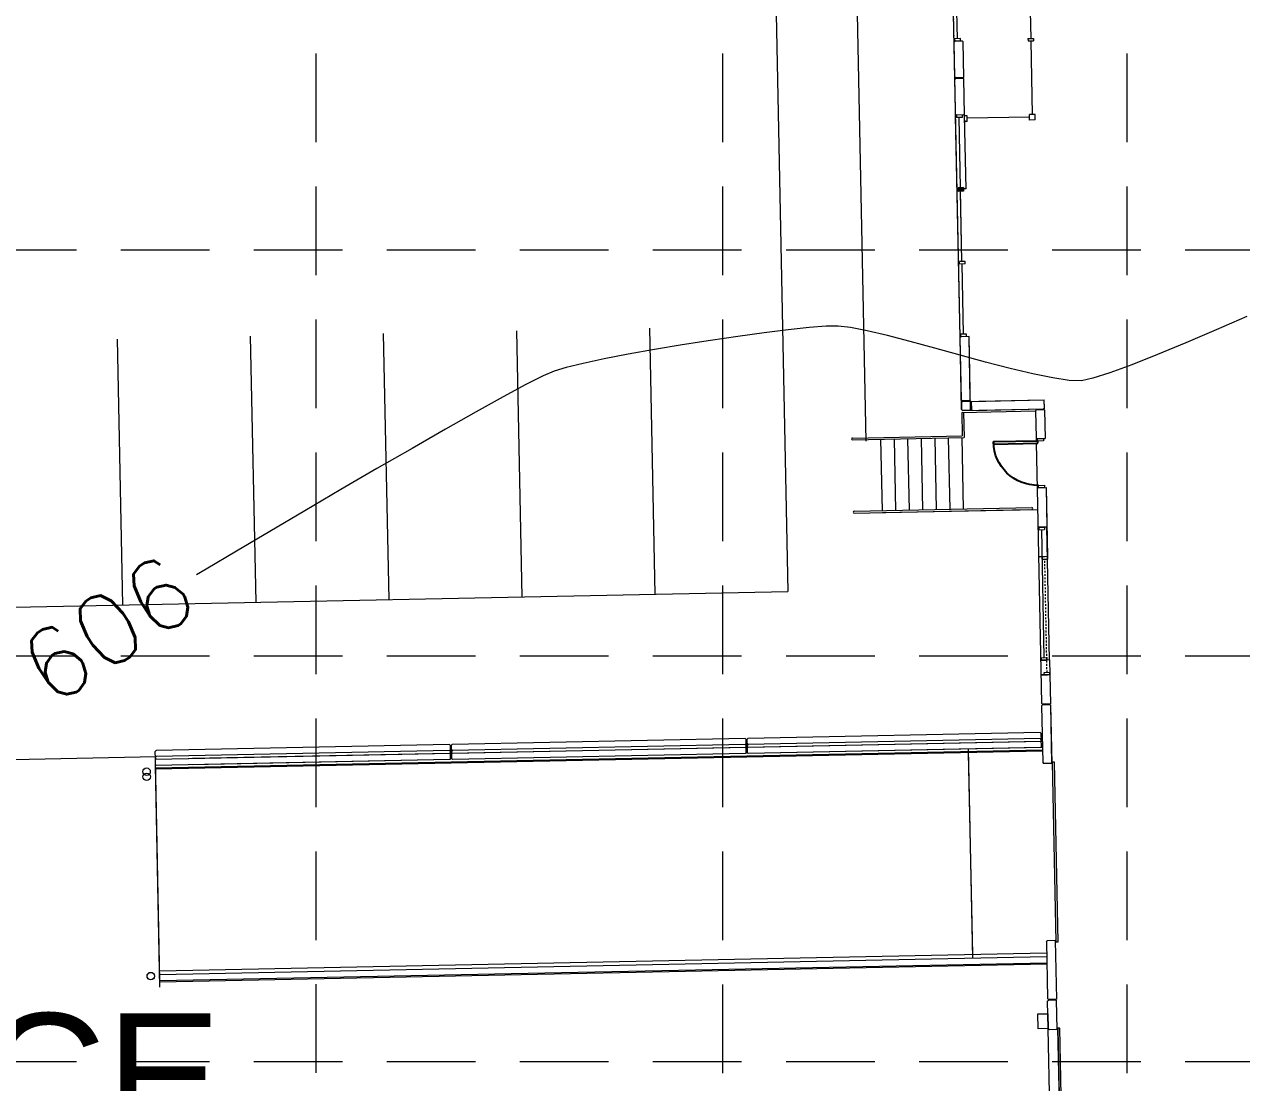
# Model space of a CAD drawing. Extents: x 2140663 to 2528301, y 336313 to 7007653.
# Drawn here: x 2527456.4 to 2527538.8, y 7007156.3 to 7007228 of the extents above; entities that cross this region are included whole.
import ezdxf

# ---------------------------------------------------------------- set-up
doc = ezdxf.new("R2010")
doc.units = 0
doc.header["$MEASUREMENT"] = 0
for name, pattern in [('HIDDEN', [0.375, 0.25, -0.125]), ('xdrc002ar$0$HIDDEN2', [0.1875, 0.125, -0.0625]), ('xdrc002ar$0$XR3$0$HIDDEN2', [0.1875, 0.125, -0.0625])]:
    doc.linetypes.add(name, pattern=pattern)
for name, color, linetype in [('1 EXISTING CONTOURS', 43, 'Continuous'), ('BATCH PLANT', 13, 'HIDDEN'), ('GRID', 254, 'HIDDEN'), ('xdrc002ar$0$BASE1$0$ADO', 8, 'Continuous'), ('xdrc002ar$0$BASE1$0$AFL', 1, 'Continuous'), ('xdrc002ar$0$BASE1$0$AFLST', 1, 'Continuous'), ('xdrc002ar$0$BASE1$0$awa', 7, 'Continuous'), ('xdrc002ar$0$RAMP', 7, 'Continuous'), ('xdrc002ar$0$WALL-NEW', 1, 'Continuous'), ('xdrc002ar$0$WINDOWS', 8, 'Continuous'), ('xdrc002ar$0$xdrc002ar$0$C-PKNG-FACE-N', 1, 'Continuous'), ('xdrc002ar$0$xdrc002ar$0$C-PKNG-STRP-N', 6, 'Continuous'), ('xdrc002ar$0$XR3$0$BASE1$0$ADO', 3, 'Continuous'), ('xdrc002ar$0$XR3$0$BASE1$0$AFL', 1, 'Continuous'), ('xdrc002ar$0$XR3$0$BASE1$0$AFLHR', 2, 'Continuous'), ('xdrc002ar$0$XR3$0$BASE1$0$AFLST', 2, 'Continuous'), ('xdrc002ar$0$XR3$0$BASE1$0$awa', 4, 'Continuous'), ('xdrc002ar$0$XR3$0$RAMP', 7, 'Continuous'), ('xdrc002ar$0$XR3$0$WALL-NEW', 1, 'Continuous'), ('xdrc002ar$0$XR3$0$WINDOWS', 2, 'Continuous')]:
    doc.layers.add(name, color=color, linetype=linetype)
doc.styles.add('L200', font='simplex', dxfattribs={"height": 12})
doc.styles.add('LOGO', font='', dxfattribs={"height": 0.15})
doc.styles.get('LOGO').set_extended_font_data('Rockwell')

# ---------------------------------------------------------------- blocks, each defined once
blk = doc.blocks.new('xdrc002ar$0$XR3$0$A$C03246181')
at = {"layer": 'xdrc002ar$0$XR3$0$BASE1$0$ADO', "lineweight": 0}
blk.add_lwpolyline([(46.6252141087316, 7.75062698032707), (46.6252141087316, 9.50062698032707), (192.6252141082659, 9.50062698032707), (192.6252141082659, 7.75062698032707)], close=True, dxfattribs=at)
at = {"layer": 'xdrc002ar$0$XR3$0$BASE1$0$awa', "lineweight": 0}
for p, q in [((47.62521410826594, 7.250776312313974), (0.0002141101285815239, 7.250638176687062)), ((0.0002141101285815239, 7.250638176687062), (0.0002141101285815239, 0.7506381757557392)), ((0.7502141101285815, 0.000638175755739212), (0.0002141101285815239, 0.7506381757557392)), ((46.87409805972129, 0.0002160882577300072), (0.7509048250503838, -5.25396317243576e-05)), ((46.87409805878997, 0.0002160873264074326), (47.62521410826594, 0.7513321358710527)), ((47.62521410826594, 7.251332136802375), (47.62521410826594, 0.7513321358710527)), ((239.2502141087316, 7.251332123763859), (191.6252141078003, 7.251193986274302)), ((191.6252141082659, 7.250638176687062), (191.6252141082659, 0.7506381757557392)), ((192.3747887886129, 0.001063495874404907), (191.6252141082659, 0.7506381757557392)), ((238.5002141110599, 0.001332135871052742), (192.3747887886129, 0.001063495874404907)), ((238.5002141091973, 0.001332135871052742), (239.2502141091973, 0.7513321358710527)), ((239.2502141091973, 7.251332136802375), (239.2502141091973, 0.7513321358710527))]:
    blk.add_line(p, q, dxfattribs=at)
blk = doc.blocks.new('xdrc002ar$0$XR3$0$A$C228123AE')
at = {"layer": 'xdrc002ar$0$XR3$0$BASE1$0$ADO', "lineweight": 0}
for points in [[(22.61683327611536, 15.75429074559361), (22.61683327611536, 17.50429074559361), (132.6168332761154, 17.50429074559361), (132.6168332761154, 15.75429074559361)], [(166.6168332761154, 15.75429074559361), (166.6168332761154, 17.50429074559361), (276.6168332761154, 17.50429074559361), (276.6168332761154, 15.75429074559361)]]:
    blk.add_lwpolyline(points, close=True, dxfattribs=at)
at = {"layer": 'xdrc002ar$0$XR3$0$BASE1$0$AFL', "lineweight": 0}
for p, q in [((22.86683327844366, 8.004440076649189), (132.3668332770467, 8.004440076649189)), ((166.866833277978, 8.004440076649189), (276.366833276581, 8.004440076649189))]:
    blk.add_line(p, q, dxfattribs=at)
for points in [[(10.86683327844366, 8.004440078511834), (10.86683327844366, 0.004440078511834145), (22.86683327844366, 0.004440078511834145), (22.86683327844366, 8.004440078511834)], [(132.3668332770467, 8.004440078511834), (132.3668332770467, 0.004440078511834145), (144.3668332770467, 0.004440078511834145), (144.3668332770467, 8.004440078511834)], [(154.866833277978, 8.004440077580512), (154.866833277978, 0.00444007758051157), (166.866833277978, 0.00444007758051157), (166.866833277978, 8.004440077580512)], [(276.366833276581, 8.004440077580512), (276.366833276581, 0.00444007758051157), (288.366833276581, 0.00444007758051157), (288.366833276581, 8.004440077580512)]]:
    blk.add_lwpolyline(points, close=True, dxfattribs=at)
at = {"layer": 'xdrc002ar$0$XR3$0$BASE1$0$awa', "lineweight": 0}
for p, q in [((-0.008166723418980837, 15.25444007758051), (23.61683327611536, 15.25444007664919)), ((-0.008166723418980837, 15.25444007758051), (-0.008166723418980837, 8.754440076649189)), ((23.61683327658102, 8.754440076649189), (23.61683327611536, 15.25444007664919)), ((131.6168332770467, 8.754440078511834), (131.616833276581, 15.25444007851183)), ((131.6168332761154, 15.25444007758051), (167.6168332756497, 15.25444007571787)), ((167.616833276581, 8.754440076649189), (167.6168332756497, 15.25444007851183)), ((275.616833276581, 8.754440077580512), (275.6168332756497, 15.25444007758051)), ((275.6168332761154, 15.25444007664919), (299.241833276581, 15.25444007758051)), ((299.241833276581, 15.25444007758051), (299.241833276581, 8.754440077580512)), ((0.7418332765810192, 8.004440076649189), (-0.008166723418980837, 8.754440076649189)), ((0.7418332765810192, 8.004440076649189), (22.86683327658102, 8.004440076649189)), ((23.61683327658102, 8.754440076649189), (22.86683327658102, 8.004440076649189)), ((131.6168332770467, 8.754440078511834), (132.3668332770467, 8.004440078511834)), ((132.3668332770467, 8.004440078511834), (166.866833277978, 8.004440076649189)), ((166.866833276581, 8.004440076649189), (167.616833276581, 8.754440076649189)), ((276.366833276581, 8.004440077580512), (275.616833276581, 8.754440077580512)), ((276.366833276581, 8.004440077580512), (298.491833276581, 8.004440077580512)), ((299.241833276581, 8.754440077580512), (298.491833276581, 8.004440077580512))]:
    blk.add_line(p, q, dxfattribs=at)
blk = doc.blocks.new('xdrc002ar$0$XR3$0$BASE1$0$36D')
at = {"layer": 'xdrc002ar$0$XR3$0$BASE1$0$ADO'}
blk.add_lwpolyline([(-1.75, 1.000444171950221e-11), (0, 1.000444171950221e-11), (0, -35.99999999999), (-1.75, -35.99999999999)], close=True, dxfattribs=at)
blk.add_arc((0, 1.000444171950221e-11), 36, 180, 270, dxfattribs=at)
blk = doc.blocks.new('xdrc002ar$0$A$C03246181')
at = {"layer": 'xdrc002ar$0$BASE1$0$ADO', "lineweight": 0}
blk.add_lwpolyline([(46.6252141087316, 7.75062698032707), (46.6252141087316, 9.50062698032707), (192.6252141082659, 9.50062698032707), (192.6252141082659, 7.75062698032707)], close=True, dxfattribs=at)
at = {"layer": 'xdrc002ar$0$BASE1$0$awa', "lineweight": 0}
for p, q in [((47.62521410826594, 7.250776312313974), (0.0002141101285815239, 7.250638176687062)), ((0.0002141101285815239, 7.250638176687062), (0.0002141101285815239, 0.7506381757557392)), ((0.7502141101285815, 0.000638175755739212), (0.0002141101285815239, 0.7506381757557392)), ((46.87409805972129, 0.0002160882577300072), (0.7509048250503838, -5.25396317243576e-05)), ((46.87409805878997, 0.0002160873264074326), (47.62521410826594, 0.7513321358710527)), ((47.62521410826594, 7.251332136802375), (47.62521410826594, 0.7513321358710527)), ((239.2502141087316, 7.251332123763859), (191.6252141078003, 7.251193986274302)), ((191.6252141082659, 7.250638176687062), (191.6252141082659, 0.7506381757557392)), ((192.3747887886129, 0.001063495874404907), (191.6252141082659, 0.7506381757557392)), ((238.5002141110599, 0.001332135871052742), (192.3747887886129, 0.001063495874404907)), ((238.5002141091973, 0.001332135871052742), (239.2502141091973, 0.7513321358710527)), ((239.2502141091973, 7.251332136802375), (239.2502141091973, 0.7513321358710527))]:
    blk.add_line(p, q, dxfattribs=at)
blk = doc.blocks.new('xdrc002ar$0$BASE1$0$36D')
at = {"layer": 'xdrc002ar$0$BASE1$0$ADO'}
blk.add_lwpolyline([(-1.75, 1.000444171950221e-11), (0, 1.000444171950221e-11), (0, -35.99999999999), (-1.75, -35.99999999999)], close=True, dxfattribs=at)
blk.add_arc((0, 1.000444171950221e-11), 36, 180, 270, dxfattribs=at)

msp = doc.modelspace()

# ---------------------------------------------------------------- linework, layer by layer
at = {"layer": '1 EXISTING CONTOURS', "color": 43, "lineweight": 0, "elevation": 606}
for points in [[(2527539.124631805, 7007208.200518038), (2527537.035603588, 7007207.287710398)], [(2527506.476559471, 7007207.092293481), (2527504.698401485, 7007206.848195189)], [(2527509.516508369, 7007207.44441482), (2527508.102766939, 7007207.294179324)], [(2527510.657268238, 7007207.533562073), (2527509.516508369, 7007207.44441482)], [(2527500.928296041, 7007206.271112829), (2527499.057379626, 7007205.957004556)], [(2527502.828808501, 7007206.571322338), (2527500.928296041, 7007206.271112829)], [(2527518.011281354, 7007206.05295493), (2527516.350141048, 7007206.502876831)], [(2527519.729771986, 7007205.582482961), (2527518.011281354, 7007206.05295493)], [(2527533.076552051, 7007205.622507501), (2527531.341625147, 7007204.935827538)], [(2527495.646397013, 7007205.324843299), (2527494.227361856, 7007205.025666106)], [(2527523.101714638, 7007204.688864937), (2527521.446340546, 7007205.118704953)], [(2527524.636621865, 7007204.320206939), (2527523.101714638, 7007204.688864937)], [(2527491.521137453, 7007204.181519452), (2527490.352861916, 7007203.587078202)], [(2527492.26478145, 7007204.508308071), (2527491.521137453, 7007204.181519452)], [(2527527.10794613, 7007203.875413114), (2527525.991789827, 7007204.039974988)], [(2527529.859828427, 7007204.39023876), (2527528.698710102, 7007204.018598814)], [(2527488.820886782, 7007202.76215553), (2527486.986143992, 7007201.743922644)], [(2527484.909565491, 7007200.56955075), (2527482.652083218, 7007199.276211058)], [(2527477.838135131, 7007196.481313109), (2527475.403533201, 7007195.05409727)]]:
    msp.add_lwpolyline(points, dxfattribs=at)
at = {"layer": '1 EXISTING CONTOURS', "color": 43, "lineweight": 0, "extrusion": (0.1231994479617968, -0.9923819305196506, 0), "elevation": -6642438.299169201}
msp.add_lwpolyline([(3371537.440824683, 606.0000000000007), (3371535.802133552, 606.0000000000007)], dxfattribs=at)
at = {"layer": '1 EXISTING CONTOURS', "color": 43, "lineweight": 0, "extrusion": (0.02306084849168544, -0.9997340632722502, 0), "elevation": -6947057.519391552}
msp.add_lwpolyline([(2688431.458113487, 606.0000000000007), (2688430.650635963, 606.0000000000007)], dxfattribs=at)
at = {"layer": '1 EXISTING CONTOURS', "color": 43, "lineweight": 0, "extrusion": (-0.1128380503868164, -0.9936133928167951, 0), "elevation": -7247654.736084221}
msp.add_lwpolyline([(1720690.447219825, 606.0000000000003), (1720689.602811892, 606.0000000000003)], dxfattribs=at)
at = {"layer": '1 EXISTING CONTOURS', "color": 43, "lineweight": 0, "extrusion": (-0.194548625180612, -0.9808928751093741, 0), "elevation": -7365043.912670267}
msp.add_lwpolyline([(1115977.388737899, 606.0000000000007), (1115976.233204021, 606.0000000000007)], dxfattribs=at)
at = {"layer": '1 EXISTING CONTOURS', "color": 43, "lineweight": 0, "extrusion": (-0.2324457581556274, -0.9726093612110959, 0), "elevation": -7402785.126993263}
msp.add_lwpolyline([(829489.0389618743, 606.0000000000003), (829487.6317962462, 606.0000000000003)], dxfattribs=at)
at = {"layer": '1 EXISTING CONTOURS', "color": 43, "lineweight": 0, "extrusion": (0.3926337852956672, -0.91969490084723, 0), "elevation": -5452096.377922779}
msp.add_lwpolyline([(5075829.245072262, 606.0000000000003), (5075827.028529961, 606.0000000000003)], dxfattribs=at)
at = {"layer": '1 EXISTING CONTOURS', "color": 43, "lineweight": 0, "extrusion": (0.1464948740248017, -0.9892114293134999, 0), "elevation": -6561342.619409087}
msp.add_lwpolyline([(3526756.419794402, 606), (3526754.5298112, 606)], dxfattribs=at)
at = {"layer": '1 EXISTING CONTOURS', "color": 43, "lineweight": 0, "extrusion": (-0.251958525137125, -0.9677380335662771, 0), "elevation": -7417969.533728361}
msp.add_lwpolyline([(680448.2866959937, 606.0000000000007), (680446.6906880564, 606.0000000000007)], dxfattribs=at)
at = {"layer": '1 EXISTING CONTOURS', "color": 43, "lineweight": 0, "extrusion": (-0.382442231832714, 0.9239794041594287, 0), "elevation": 5507878.28507951}
msp.add_lwpolyline([(-5015241.941767471, 606.0000000000007), (-5015239.863248324, 606.0000000000007)], dxfattribs=at)
at = {"layer": '1 EXISTING CONTOURS', "color": 43, "lineweight": 0, "extrusion": (0.1889033874805161, -0.9819956772809064, 0), "elevation": -6403592.849369219}
msp.add_lwpolyline([(3805676.281808715, 606.0000000000007), (3805674.621742586, 606.0000000000007)], dxfattribs=at)
at = {"layer": '1 EXISTING CONTOURS', "color": 43, "lineweight": 0, "extrusion": (0.1760950477451667, -0.9843731681428683, 0), "elevation": -6452625.460541028}
msp.add_lwpolyline([(3721936.522149832, 606.0000000000007), (3721934.713074871, 606.0000000000007)], dxfattribs=at)
at = {"layer": '1 EXISTING CONTOURS', "color": 43, "lineweight": 0, "extrusion": (-0.2608254597464405, -0.9653859743895487, 0), "elevation": -7423899.48452918}
msp.add_lwpolyline([(612376.2576421187, 606.0000000000003), (612374.4795257947, 606.0000000000003)], dxfattribs=at)
at = {"layer": '1 EXISTING CONTOURS', "color": 43, "lineweight": 0, "extrusion": (0.2846200725908694, -0.9586403988349168, 0), "elevation": -5998014.292687321}
msp.add_lwpolyline([(4417348.098950497, 606.0000000000007), (4417347.248575967, 606.0000000000007)], dxfattribs=at)
at = {"layer": '1 EXISTING CONTOURS', "color": 43, "lineweight": 0, "extrusion": (0.2333360008547378, -0.9723961696269262, 0), "elevation": -6224023.931552218}
msp.add_lwpolyline([(4092758.903298986, 606), (4092757.723350871, 606)], dxfattribs=at)
at = {"layer": '1 EXISTING CONTOURS', "color": 43, "lineweight": 0, "extrusion": (0.345517812614936, -0.9384121915053054, 0), "elevation": -5702339.4396827}
msp.add_lwpolyline([(4792980.347364513, 606), (4792978.768317766, 606)], dxfattribs=at)
at = {"layer": '1 EXISTING CONTOURS', "color": 43, "lineweight": 0, "extrusion": (-0.202503302294317, -0.9792815798124137, 0), "elevation": -7373858.202306799}
msp.add_lwpolyline([(1056177.688311865, 606.0000000000007), (1056176.304472947, 606.0000000000007)], dxfattribs=at)
at = {"layer": '1 EXISTING CONTOURS', "color": 43, "lineweight": 0, "extrusion": (-0.02645913131129805, -0.999649895898685, 0), "elevation": -7071626.796239597}
msp.add_lwpolyline([(2341238.501033548, 606.0000000000007), (2341237.682874861, 606.0000000000007)], dxfattribs=at)
at = {"layer": '1 EXISTING CONTOURS', "color": 43, "lineweight": 0, "extrusion": (0.2085778351882909, -0.9780057702632261, 0), "elevation": -6325899.499248078}
msp.add_lwpolyline([(3933485.096766416, 606), (3933484.30649324, 606)], dxfattribs=at)
at = {"layer": '1 EXISTING CONTOURS', "color": 43, "lineweight": 0, "extrusion": (-0.4741056079227909, 0.8804679849580909, 0), "elevation": 4971321.072243262}
msp.add_lwpolyline([(-5547528.854475817, 606), (-5547527.114520294, 606)], dxfattribs=at)
at = {"layer": '1 EXISTING CONTOURS', "color": 43, "lineweight": 0, "extrusion": (0.4922648835043295, -0.8704454517478214, 0), "elevation": -4855193.800683986}
msp.add_lwpolyline([(5649438.901604262, 606), (5649436.515953906, 606)], dxfattribs=at)
at = {"layer": '1 EXISTING CONTOURS', "color": 43, "lineweight": 0, "extrusion": (0.5006859470683982, -0.8656290096849927, 0), "elevation": -4800159.924774741}
msp.add_lwpolyline([(5696268.511025524, 606), (5696265.764520872, 606)], dxfattribs=at)
at = {"layer": '1 EXISTING CONTOURS', "color": 43, "lineweight": 0, "extrusion": (0.5034670874962481, -0.8640144048614266, 0), "elevation": -4781816.791671621}
msp.add_lwpolyline([(5711672.88404661, 606), (5711670.064077437, 606)], dxfattribs=at)
at = {"layer": '1 EXISTING CONTOURS', "color": 43, "lineweight": 0, "extrusion": (-0.507650232620306, 0.8615632543931696, 0), "elevation": 4754068.298430036}
msp.add_lwpolyline([(-5734784.133295091, 606.0000000000007), (-5734781.380417785, 606.0000000000007)], dxfattribs=at)
at = {"layer": '1 EXISTING CONTOURS', "color": 43, "lineweight": 0, "extrusion": (0.5093630131848189, -0.8605517537018225, 0), "elevation": -4742651.510515861}
msp.add_lwpolyline([(5744226.624805601, 606.0000000000007), (5744224.012502531, 606.0000000000007)], dxfattribs=at)
at = {"layer": '1 EXISTING CONTOURS', "color": 43, "lineweight": 0, "extrusion": (0.5109842258484807, -0.8595900888993712, 0), "elevation": -4731815.372650328}
msp.add_lwpolyline([(5753153.581746195, 606), (5753151.181376377, 606)], dxfattribs=at)
at = {"layer": '1 EXISTING CONTOURS', "color": 43, "lineweight": 0, "extrusion": (0.5126509735369071, -0.8585970995360173, 0), "elevation": -4720644.653774306}
msp.add_lwpolyline([(5762320.651388161, 606.0000000000007), (5762319.893339224, 606.0000000000007)], dxfattribs=at)
at = {"layer": 'GRID', "color": 253, "linetype": 'HIDDEN', "lineweight": 0, "ltscale": 24}
for p, q in [((2527476.162591924, 7006031.998962794), (2527476.168752994, 7007623.471191216)), ((2527503.695680559, 7006031.994634018), (2527503.666313902, 7007623.464716725)), ((2527530.983350792, 7006031.990343825), (2527531.038154987, 7007623.461265043)), ((2527228.947377252, 7007212.700909346), (2528272.331315909, 7007212.700909346)), ((2527228.947377252, 7007185.243437274), (2528272.331315909, 7007185.243437274)), ((2527228.947377252, 7007157.785965205), (2528272.331315909, 7007157.785965205))]:
    msp.add_line(p, q, dxfattribs=at)
at = {"layer": 'xdrc002ar$0$BASE1$0$ADO', "color": 7, "lineweight": 0}
for points in [[(2527525.367389006, 7007199.778688738), (2527524.971637376, 7007199.770654479), (2527524.96825453, 7007199.937286744), (2527525.36400616, 7007199.945321004)], [(2527525.43166308, 7007196.612675694), (2527525.03591145, 7007196.604641435), (2527525.032528603, 7007196.7712737), (2527525.428280234, 7007196.779307959)], [(2527525.43166308, 7007196.612675694), (2527525.03591145, 7007196.604641435), (2527525.032528603, 7007196.7712737), (2527525.428280234, 7007196.779307959)]]:
    msp.add_lwpolyline(points, close=True, dxfattribs=at)
at = {"layer": 'xdrc002ar$0$BASE1$0$ADO', "lineweight": 0}
msp.add_lwpolyline([(2527526.507869143, 7007150.874383563), (2527526.653672376, 7007150.877343553), (2527526.467615858, 7007160.042118222), (2527526.321812625, 7007160.039158233)], close=True, dxfattribs=at)
at = {"layer": 'xdrc002ar$0$BASE1$0$AFL', "color": 7, "lineweight": 0}
msp.add_line((2527525.861758695, 7007150.882104322), (2527525.676547889, 7007160.005220925), dxfattribs=at)
msp.add_lwpolyline([(2527525.676547889, 7007160.005220925), (2527525.010018822, 7007159.991689541), (2527524.989721747, 7007160.991483142), (2527525.656250814, 7007161.005014525)], close=True, dxfattribs=at)
at = {"layer": 'xdrc002ar$0$BASE1$0$AFLST', "color": 7, "lineweight": 0}
for p, q in [((2527524.862840797, 7007199.997659565), (2527524.86749221, 7007199.7685402)), ((2527524.8704522, 7007199.622736968), (2527524.93303485, 7007196.540040055))]:
    msp.add_line(p, q, dxfattribs=at)
at = {"layer": 'xdrc002ar$0$BASE1$0$awa', "color": 7, "lineweight": 0}
for p, q in [((2527519.724271204, 7007206.76976153), (2527519.112812771, 7007236.888535744)), ((2527519.379539195, 7007226.82938128), (2527519.318320663, 7007226.765625614)), ((2527519.85860696, 7007226.839106962), (2527519.379539195, 7007226.82938128)), ((2527519.922362626, 7007226.77788843), (2527519.858606959, 7007226.839106962)), ((2527519.365901298, 7007224.422350391), (2527519.318329654, 7007226.765634977)), ((2527519.933356876, 7007226.236333568), (2527519.922362626, 7007226.77788843)), ((2527519.971202465, 7007224.372135098), (2527519.922362626, 7007226.77788843)), ((2527519.429647601, 7007224.361140848), (2527519.365891934, 7007224.422359381)), ((2527519.971202464, 7007224.372135098), (2527519.429647601, 7007224.361140848)), ((2527519.430916169, 7007224.298653749), (2527519.369697636, 7007224.234898082)), ((2527519.972471031, 7007224.309647999), (2527519.430916169, 7007224.298653749)), ((2527520.022579438, 7007221.841407555), (2527519.972471032, 7007224.309647999)), ((2527519.481024575, 7007221.830413305), (2527519.417268908, 7007221.891631839)), ((2527520.022579438, 7007221.841407555), (2527519.481024575, 7007221.830413305)), ((2527519.785480745, 7007206.833507834), (2527519.724262213, 7007206.769752166)), ((2527519.809679042, 7007202.562289049), (2527519.724262214, 7007206.769752168)), ((2527520.327035609, 7007206.844502083), (2527519.785480745, 7007206.833507834)), ((2527520.413721004, 7007202.574551865), (2527520.327035609, 7007206.844502083)), ((2527519.809679042, 7007202.562289049), (2527519.873434708, 7007202.501070515)), ((2527519.813484716, 7007202.374829103), (2527519.874703248, 7007202.43858477)), ((2527519.813484716, 7007202.374829103), (2527519.823210426, 7007201.895759987)), ((2527520.352502472, 7007202.510796198), (2527519.873434708, 7007202.501070515)), ((2527519.874703248, 7007202.43858477), (2527525.414809075, 7007202.551175985)), ((2527520.413721004, 7007202.574551865), (2527520.352502472, 7007202.510796198)), ((2527525.42707186, 7007201.9471356), (2527525.414809075, 7007202.551175985)), ((2527519.886966092, 7007201.834541454), (2527519.823210426, 7007201.895759987)), ((2527519.886966092, 7007201.834541454), (2527525.42707186, 7007201.9471356)), ((2527524.825650699, 7007201.809370271), (2527524.862781436, 7007199.997716563)), ((2527524.825994407, 7007201.809728224), (2527524.887212939, 7007201.873483891)), ((2527525.428767803, 7007201.88447814), (2527524.887212939, 7007201.873483891)), ((2527525.428465461, 7007201.884472001), (2527525.468142627, 7007199.947435105)), ((2527524.862840797, 7007199.997659565), (2527524.926596463, 7007199.936441033)), ((2527524.926596463, 7007199.936441033), (2527525.468151326, 7007199.947435282)), ((2527524.933034851, 7007196.540040055), (2527524.994253383, 7007196.603795723)), ((2527524.933034851, 7007196.540040055), (2527524.994253383, 7007196.603795723)), ((2527524.934943549, 7007196.540020602), (2527525.229440591, 7007182.032720322)), ((2527524.994253383, 7007196.603795723), (2527525.535808246, 7007196.614789973)), ((2527524.994253383, 7007196.603795723), (2527525.535808246, 7007196.614789973)), ((2527525.537754428, 7007196.614829483), (2527525.632462345, 7007191.949147813)), ((2527525.027113594, 7007191.99937132), (2527525.090869261, 7007191.938152787)), ((2527525.632462344, 7007191.949147813), (2527525.090869261, 7007191.938152787)), ((2527525.090895007, 7007191.938153311), (2527525.465817614, 7007191.945764713)), ((2527525.192027336, 7007183.876048377), (2527525.253245868, 7007183.939804044)), ((2527525.794800731, 7007183.950798293), (2527525.253245868, 7007183.939804044)), ((2527525.253271615, 7007183.939804566), (2527525.62819422, 7007183.94741597)), ((2527525.79480073, 7007183.950798293), (2527525.834752562, 7007181.982438496)), ((2527525.229438891, 7007182.032764311), (2527525.293195725, 7007181.971488231)), ((2527525.22944176, 7007182.032662773), (2527525.293197426, 7007181.971444242)), ((2527525.233246808, 7007181.845189431), (2527525.29446534, 7007181.908945099)), ((2527525.834750589, 7007181.98248248), (2527525.293195725, 7007181.971488231)), ((2527525.83475229, 7007181.982438492), (2527525.293197426, 7007181.971444242)), ((2527525.836020203, 7007181.919939348), (2527525.29446534, 7007181.908945099)), ((2527485.248182844, 7007179.168481243), (2527485.184427178, 7007179.229699777)), ((2527485.257908526, 7007178.68941348), (2527485.248182844, 7007179.168481243)), ((2527485.371546822, 7007179.233498543), (2527485.310328289, 7007179.169742877)), ((2527485.310328289, 7007179.169742877), (2527485.320053972, 7007178.690675111)), ((2527505.244054705, 7007179.574422761), (2527505.180299039, 7007179.635641294)), ((2527505.253780387, 7007179.095354998), (2527505.192561856, 7007179.031599331)), ((2527505.253780387, 7007179.095354998), (2527505.244054705, 7007179.574422761)), ((2527505.367418683, 7007179.63944006), (2527505.30620015, 7007179.575684394)), ((2527505.30620015, 7007179.575684394), (2527505.315925833, 7007179.096616628)), ((2527505.3796815, 7007179.035398095), (2527505.315925833, 7007179.096616628)), ((2527485.257908526, 7007178.68941348), (2527485.196689995, 7007178.625657814)), ((2527485.383809639, 7007178.629456577), (2527485.320053972, 7007178.690675111))]:
    msp.add_line(p, q, dxfattribs=at)
at = {"layer": 'xdrc002ar$0$BASE1$0$awa', "color": 7, "linetype": 'Continuous', "lineweight": 0}
for p, q in [((2527525.144827825, 7007180.040946508), (2527505.367418683, 7007179.63944006)), ((2527525.20858348, 7007179.979727976), (2527525.144827825, 7007180.040946508)), ((2527525.218309077, 7007179.50066021), (2527525.20858348, 7007179.979727976)), ((2527485.184427178, 7007179.229699777), (2527465.34460268, 7007178.826926218)), ((2527505.180299039, 7007179.635641294), (2527485.371546821, 7007179.233498542)), ((2527525.157090534, 7007179.436904544), (2527505.379681499, 7007179.035398099)), ((2527525.157090534, 7007179.436904544), (2527525.218309077, 7007179.50066021)), ((2527465.283384135, 7007178.76317055), (2527465.344602679, 7007178.826926217)), ((2527465.293109732, 7007178.284102784), (2527465.283384135, 7007178.76317055)), ((2527465.293109732, 7007178.284102784), (2527465.356865388, 7007178.222884253)), ((2527485.196689995, 7007178.625657814), (2527467.802646854, 7007178.272536713)), ((2527505.192561856, 7007179.031599331), (2527485.383809637, 7007178.629456579))]:
    msp.add_line(p, q, dxfattribs=at)
at = {"layer": 'xdrc002ar$0$BASE1$0$awa', "lineweight": 0}
for p, q in [((2527525.70034369, 7007161.912346043), (2527525.639125157, 7007161.848590375)), ((2527525.676547889, 7007160.005220925), (2527525.639125157, 7007161.848590375)), ((2527526.241898557, 7007161.923340291), (2527525.70034369, 7007161.912346043)), ((2527526.281858423, 7007159.954996641), (2527526.241898557, 7007161.923340291)), ((2527525.676547889, 7007160.005220925), (2527525.740303556, 7007159.944002392)), ((2527525.740303556, 7007159.944002392), (2527526.281858423, 7007159.954996641))]:
    msp.add_line(p, q, dxfattribs=at)
at = {"layer": 'xdrc002ar$0$RAMP', "color": 7, "linetype": 'Continuous', "lineweight": 0}
for p, q in [((2527525.282086525, 7007179.43944212), (2527465.294377957, 7007178.22161568)), ((2527525.282086524, 7007179.43944212), (2527505.379681499, 7007179.035398099)), ((2527485.196689995, 7007178.625657814), (2527465.294377956, 7007178.221615679)), ((2527525.295617909, 7007178.772913058), (2527465.307909341, 7007177.555086618)), ((2527505.192561856, 7007179.031599331), (2527485.383809637, 7007178.629456579)), ((2527520.573950328, 7007165.00758002), (2527520.296556958, 7007178.671425791)), ((2527465.598834095, 7007163.224711784), (2527465.294377957, 7007178.221615679)), ((2527525.573011279, 7007165.109067286), (2527465.58530271, 7007163.891240845)), ((2527525.586542663, 7007164.442538224), (2527465.598834095, 7007163.224711784))]:
    msp.add_line(p, q, dxfattribs=at)
at = {"layer": 'xdrc002ar$0$WALL-NEW', "color": 7, "lineweight": 0}
for centre in [(2527464.699358991, 7007177.393625269), (2527464.980492238, 7007163.545560544)]:
    msp.add_circle(centre, 0.2499999000000001, dxfattribs=at)
at = {"layer": 'xdrc002ar$0$WINDOWS', "color": 7, "linetype": 'Continuous', "lineweight": 0}
for p, q in [((2527519.542788617, 7007226.999396392), (2527519.446377475, 7007231.748417545)), ((2527519.751078948, 7007227.00362495), (2527519.376156351, 7007226.996013546)), ((2527519.379539197, 7007226.82938128), (2527519.376156351, 7007226.996013546)), ((2527519.754461795, 7007226.836992683), (2527519.751078948, 7007227.00362495)), ((2527519.481024575, 7007221.830413305), (2527519.484407421, 7007221.66378104)), ((2527519.859330018, 7007221.671392444), (2527519.484407421, 7007221.66378104)), ((2527519.74745083, 7007216.918142733), (2527519.651039687, 7007221.667163886)), ((2527519.855947172, 7007221.838024709), (2527519.859330019, 7007221.671392444)), ((2527519.955741162, 7007216.922371291), (2527519.580818564, 7007216.914759887)), ((2527519.580818564, 7007216.914759887), (2527519.58420141, 7007216.748127621)), ((2527519.959124008, 7007216.755739025), (2527519.58420141, 7007216.748127621)), ((2527519.848936177, 7007211.919176364), (2527519.750833676, 7007216.751510467)), ((2527519.955741162, 7007216.922371291), (2527519.959124008, 7007216.755739025)), ((2527520.057226509, 7007211.923404921), (2527519.682303912, 7007211.915793518)), ((2527519.685686757, 7007211.749161252), (2527519.682303912, 7007211.915793518)), ((2527520.060609355, 7007211.756772656), (2527519.685686757, 7007211.749161252)), ((2527519.948730165, 7007207.003522946), (2527519.852319023, 7007211.752544099)), ((2527520.060609355, 7007211.756772656), (2527520.057226509, 7007211.923404921)), ((2527520.157020497, 7007207.007751503), (2527519.7820979, 7007207.000140099)), ((2527519.785480745, 7007206.833507834), (2527519.7820979, 7007207.000140099)), ((2527520.160403343, 7007206.841119237), (2527520.157020497, 7007207.007751503)), ((2527525.257539756, 7007191.941536005), (2527525.260922601, 7007191.774903739)), ((2527525.260922601, 7007191.774903739), (2527525.635845198, 7007191.782515141)), ((2527525.632462353, 7007191.949147408), (2527525.635845198, 7007191.782515141)), ((2527525.416533517, 7007184.109819527), (2527525.791456113, 7007184.11743093)), ((2527525.419916363, 7007183.943187261), (2527525.416533517, 7007184.109819527)), ((2527525.79483896, 7007183.950798665), (2527525.791456113, 7007184.11743093))]:
    msp.add_line(p, q, dxfattribs=at)
at = {"layer": 'xdrc002ar$0$WINDOWS', "color": 7, "linetype": 'xdrc002ar$0$HIDDEN2', "lineweight": 0}
msp.add_line((2527525.604058124, 7007184.113626514), (2527525.448447204, 7007191.778710726), dxfattribs=at)
at = {"layer": 'xdrc002ar$0$xdrc002ar$0$C-PKNG-FACE-N', "color": 7, "lineweight": 0}
for p, q in [((2527505.431214422, 7007319.494150001), (2527508.068597851, 7007189.59211739)), ((2527513.368293698, 7007199.765485319), (2527511.313025124, 7007301.043542627)), ((2527400.091473821, 7007187.399872419), (2527508.068597851, 7007189.59211739)), ((2527406.299297088, 7007177.214649081), (2527465.350972586, 7007178.413567277))]:
    msp.add_line(p, q, dxfattribs=at)
at = {"layer": 'xdrc002ar$0$xdrc002ar$0$C-PKNG-STRP-N', "color": 7, "lineweight": 0}
for p, q in [((2527489.707218213, 7007207.22303105), (2527490.072594338, 7007189.226746958)), ((2527498.705360259, 7007207.405719112), (2527499.070736383, 7007189.409435021)), ((2527462.712892054, 7007206.674968885), (2527463.078268181, 7007188.678684795)), ((2527471.711034101, 7007206.857656953), (2527472.076410225, 7007188.861372862)), ((2527480.709176145, 7007207.040345016), (2527481.07455227, 7007189.044060925))]:
    msp.add_line(p, q, dxfattribs=at)
at = {"layer": 'xdrc002ar$0$XR3$0$BASE1$0$ADO', "color": 7, "lineweight": 0}
for points in [[(2527525.367360676, 7007199.778686641), (2527524.971609043, 7007199.770652494), (2527524.968226245, 7007199.93728476), (2527525.363977877, 7007199.945318907)], [(2527525.431633852, 7007196.612673579), (2527525.035882219, 7007196.604639431), (2527525.03249942, 7007196.771271697), (2527525.428251053, 7007196.779305845)], [(2527525.431633852, 7007196.612673579), (2527525.035882219, 7007196.604639431), (2527525.03249942, 7007196.771271697), (2527525.428251053, 7007196.779305845)]]:
    msp.add_lwpolyline(points, close=True, dxfattribs=at)
at = {"layer": 'xdrc002ar$0$XR3$0$BASE1$0$AFLHR', "color": 7, "lineweight": 0}
for p, q in [((2527519.828964391, 7007201.710230107), (2527524.827874206, 7007201.811712889)), ((2527519.828964391, 7007201.710230107), (2527519.86113937, 7007200.125332527)), ((2527519.953938591, 7007201.712767206), (2527519.988650668, 7007200.002895425)), ((2527512.446003512, 7007199.974797982), (2527519.86113937, 7007200.125332527)), ((2527512.448540611, 7007199.849823782), (2527519.988650668, 7007200.002895425)), ((2527512.546641774, 7007195.017488055), (2527524.568167033, 7007195.26153683)), ((2527512.549178874, 7007194.892513855), (2527524.317839046, 7007195.131429221)), ((2527514.465449938, 7007194.93141604), (2527524.963282725, 7007195.144532361))]:
    msp.add_line(p, q, dxfattribs=at)
for centre, start, end in [((2527512.447272061, 7007199.912310882), 91.1630006841799, 271.1630006841799), ((2527512.547910324, 7007194.955000955), 91.1630006841799, 271.1630006841799), ((2527524.569435582, 7007195.199049729), 271.1630006841799, 91.1630006841799)]:
    msp.add_arc(centre, 0.062499975, start, end, dxfattribs=at)
at = {"layer": 'xdrc002ar$0$XR3$0$BASE1$0$AFLST', "color": 7, "lineweight": 0}
for p, q in [((2527514.462912839, 7007195.05639024), (2527514.364811676, 7007199.888725968)), ((2527515.379390305, 7007195.074995634), (2527515.281289142, 7007199.907331361)), ((2527516.29586777, 7007195.093601027), (2527516.197766607, 7007199.925936754)), ((2527517.212345236, 7007195.11220642), (2527517.114244072, 7007199.944542147)), ((2527518.128822701, 7007195.130811812), (2527518.030721538, 7007199.963147541)), ((2527519.045300167, 7007195.149417206), (2527518.947199003, 7007199.981752933)), ((2527519.961777632, 7007195.168022598), (2527519.863676468, 7007200.000358325)), ((2527524.862812529, 7007199.99765761), (2527524.867463877, 7007199.768538245)), ((2527524.870423826, 7007199.622735011), (2527524.933005602, 7007196.540038082))]:
    msp.add_line(p, q, dxfattribs=at)
at = {"layer": 'xdrc002ar$0$XR3$0$BASE1$0$awa', "color": 7, "linetype": 'xdrc002ar$0$XR3$0$HIDDEN2', "lineweight": 0}
msp.add_line((2527519.419792938, 7007221.7666666), (2527519.112813723, 7007236.888517404), dxfattribs=at)
at = {"layer": 'xdrc002ar$0$XR3$0$BASE1$0$awa', "color": 7, "lineweight": 0}
for p, q in [((2527524.313966353, 7007227.012905491), (2527524.688888961, 7007227.020516787)), ((2527519.481002497, 7007221.830412887), (2527519.419783947, 7007221.766657238)), ((2527519.724244856, 7007206.769761032), (2527519.419792938, 7007221.7666666)), ((2527519.960070263, 7007221.840138433), (2527519.481002497, 7007221.830412887)), ((2527520.023825913, 7007221.778919882), (2527519.960070263, 7007221.840138433)), ((2527520.124041325, 7007216.842438979), (2527520.023825913, 7007221.778919882)), ((2527520.034820009, 7007221.237365018), (2527520.023825913, 7007221.778919882)), ((2527519.582486459, 7007216.831444884), (2527519.51873081, 7007216.892663433)), ((2527520.124041325, 7007216.842438979), (2527519.582486459, 7007216.831444884)), ((2527519.785454415, 7007206.833507319), (2527519.724235865, 7007206.76975167)), ((2527519.823182696, 7007201.895759462), (2527519.724235866, 7007206.769751671)), ((2527520.327009282, 7007206.844501415), (2527519.785454415, 7007206.833507319)), ((2527520.427224662, 7007201.908022108), (2527520.327009282, 7007206.844501415)), ((2527520.478376012, 7007202.450838586), (2527525.414781531, 7007202.551173875)), ((2527520.478376012, 7007202.450838586), (2527520.489370108, 7007201.90928372)), ((2527525.425775627, 7007202.00961901), (2527525.414781531, 7007202.551173875)), ((2527519.823182696, 7007201.895759462), (2527519.886938345, 7007201.834540912)), ((2527520.366006111, 7007201.844266458), (2527519.886938345, 7007201.834540912)), ((2527520.427224662, 7007201.908022108), (2527520.366006111, 7007201.844266458)), ((2527520.553125757, 7007201.84806517), (2527520.489370108, 7007201.90928372)), ((2527520.553125757, 7007201.84806517), (2527525.364557076, 7007201.945863361)), ((2527524.825622945, 7007201.809368327), (2527524.862753168, 7007199.99771461)), ((2527524.825966653, 7007201.809726279), (2527524.887185203, 7007201.873481928)), ((2527525.428740069, 7007201.884476025), (2527524.887185203, 7007201.873481928)), ((2527525.425775627, 7007202.00961901), (2527525.364557076, 7007201.945863361)), ((2527525.428437728, 7007201.884469888), (2527525.468114344, 7007199.94743298)), ((2527524.862812528, 7007199.997657612), (2527524.926568178, 7007199.936439061)), ((2527524.926568178, 7007199.936439061), (2527525.468123044, 7007199.947433156)), ((2527524.932968118, 7007196.539979117), (2527525.227461047, 7007182.032678754)), ((2527524.933005602, 7007196.540038082), (2527524.994224153, 7007196.603793732)), ((2527524.933005602, 7007196.540038082), (2527524.994224153, 7007196.603793732)), ((2527524.994224153, 7007196.603793732), (2527525.535779019, 7007196.614787827)), ((2527524.994224153, 7007196.603793732), (2527525.535779019, 7007196.614787827)), ((2527525.535779019, 7007196.614787827), (2527525.589892027, 7007193.948693329)), ((2527524.984543291, 7007193.998917007), (2527525.048298941, 7007193.937698457)), ((2527525.589892027, 7007193.948693329), (2527525.048298941, 7007193.937698457)), ((2527525.048324686, 7007193.93769898), (2527525.423247295, 7007193.945310276)), ((2527525.169751522, 7007184.875800418), (2527525.230970072, 7007184.939556068)), ((2527525.772524938, 7007184.950550163), (2527525.230970072, 7007184.939556068)), ((2527525.230995819, 7007184.93955659), (2527525.605918427, 7007184.947167888)), ((2527525.772524937, 7007184.950550163), (2527525.832773003, 7007181.982396758)), ((2527525.227459347, 7007182.032722743), (2527525.291216164, 7007181.971446645)), ((2527525.227462216, 7007182.032621206), (2527525.291217865, 7007181.971402655)), ((2527525.231267211, 7007181.845147863), (2527525.292485761, 7007181.908903512)), ((2527525.832771031, 7007181.982440741), (2527525.291216164, 7007181.971446645)), ((2527525.832772731, 7007181.982396752), (2527525.291217865, 7007181.971402655)), ((2527525.834040627, 7007181.919897608), (2527525.292485761, 7007181.908903512)), ((2527505.250424823, 7007179.163059097), (2527505.186669174, 7007179.224277647)), ((2527505.260150369, 7007178.683991331), (2527505.250424823, 7007179.163059097)), ((2527505.373788819, 7007179.228076361), (2527505.312570269, 7007179.164320712)), ((2527505.312570269, 7007179.164320712), (2527505.322295816, 7007178.685252943)), ((2527485.254552847, 7007178.757123248), (2527485.190797198, 7007178.818341799)), ((2527485.264278394, 7007178.278055482), (2527485.203059843, 7007178.214299832)), ((2527485.264278393, 7007178.278055482), (2527485.254552847, 7007178.757123248)), ((2527485.377916843, 7007178.822140512), (2527485.316698293, 7007178.758384863)), ((2527485.316698293, 7007178.758384863), (2527485.326423839, 7007178.279317094)), ((2527485.390179489, 7007178.218098545), (2527485.326423839, 7007178.279317094)), ((2527505.260150369, 7007178.683991331), (2527505.198931819, 7007178.620235682)), ((2527505.386051465, 7007178.624034394), (2527505.322295816, 7007178.685252943))]:
    msp.add_line(p, q, dxfattribs=at)
at = {"layer": 'xdrc002ar$0$XR3$0$BASE1$0$awa', "color": 7, "linetype": 'Continuous', "lineweight": 0}
for p, q in [((2527505.186669174, 7007179.224277647), (2527485.377916842, 7007178.822140511)), ((2527525.151198074, 7007179.629577201), (2527505.373788818, 7007179.22807636)), ((2527525.214953712, 7007179.568358649), (2527525.151198074, 7007179.629577201)), ((2527525.163460611, 7007179.025535232), (2527525.224679173, 7007179.089290882)), ((2527525.224679173, 7007179.089290882), (2527525.214953712, 7007179.568358649)), ((2527465.289754024, 7007178.351818216), (2527465.350972586, 7007178.415573865)), ((2527465.299479485, 7007177.872750447), (2527465.289754024, 7007178.351818216)), ((2527485.190797198, 7007178.818341799), (2527465.350972586, 7007178.415573865)), ((2527505.198931819, 7007178.620235682), (2527485.390179487, 7007178.218098545)), ((2527525.163460611, 7007179.025535232), (2527505.386051464, 7007178.624034395)), ((2527465.299479485, 7007177.872750447), (2527465.363235123, 7007177.811531897)), ((2527485.203059843, 7007178.214299832), (2527467.809016603, 7007177.861183665))]:
    msp.add_line(p, q, dxfattribs=at)
at = {"layer": 'xdrc002ar$0$XR3$0$RAMP', "color": 7, "linetype": 'Continuous', "lineweight": 0}
for p, q in [((2527525.29205268, 7007178.850934704), (2527465.304343767, 7007177.633125271)), ((2527505.198931819, 7007178.620235682), (2527485.390179487, 7007178.218098545)), ((2527525.288456603, 7007179.028072773), (2527505.386051464, 7007178.624034395)), ((2527520.577146795, 7007164.75233847), (2527520.289395624, 7007178.926586924)), ((2527465.605199576, 7007162.813359358), (2527465.300747618, 7007177.810266913)), ((2527485.203059843, 7007178.214299832), (2527465.30074769, 7007177.81026334)), ((2527525.576207774, 7007164.85382432), (2527465.588498861, 7007163.636014887)), ((2527525.58635617, 7007164.353927521), (2527465.598647257, 7007163.136118088))]:
    msp.add_line(p, q, dxfattribs=at)
at = {"layer": 'xdrc002ar$0$XR3$0$WALL-NEW', "color": 7, "lineweight": 0}
for centre in [(2527464.704568023, 7007177.039436127), (2527464.978226763, 7007163.559362522)]:
    msp.add_circle(centre, 0.2499999, dxfattribs=at)
at = {"layer": 'xdrc002ar$0$XR3$0$WINDOWS', "color": 7, "linetype": 'Continuous', "lineweight": 0}
for p, q in [((2527524.403389807, 7007231.849048153), (2527524.501490968, 7007227.016712423)), ((2527524.313966362, 7007227.012905491), (2527524.31734916, 7007226.846273224)), ((2527524.31734916, 7007226.846273224), (2527524.69227176, 7007226.85388452)), ((2527524.50487377, 7007226.850080158), (2527524.605934879, 7007221.871941199)), ((2527524.688888961, 7007227.020516787), (2527524.69227176, 7007226.85388452)), ((2527520.190458179, 7007221.782302682), (2527520.023825913, 7007221.778919882)), ((2527520.198069477, 7007221.407380082), (2527520.03143721, 7007221.403997282)), ((2527520.198069477, 7007221.407380082), (2527520.190458179, 7007221.782302682)), ((2527524.421793068, 7007221.701501997), (2527520.193840978, 7007221.615670416)), ((2527524.793332869, 7007221.875745561), (2527524.41841027, 7007221.868134264)), ((2527524.426021567, 7007221.493211665), (2527524.41841027, 7007221.868134264)), ((2527524.800944166, 7007221.500822961), (2527524.426021567, 7007221.493211665)), ((2527524.800944166, 7007221.500822961), (2527524.793332869, 7007221.875745561)), ((2527519.582486459, 7007216.831444884), (2527519.585869258, 7007216.664812617)), ((2527519.960791857, 7007216.672423915), (2527519.585869258, 7007216.664812617)), ((2527519.848911289, 7007211.919175832), (2527519.752501525, 7007216.668195416)), ((2527519.957409059, 7007216.839056181), (2527519.960791857, 7007216.672423915)), ((2527520.057201622, 7007211.92340433), (2527519.682279022, 7007211.915793032)), ((2527519.685661821, 7007211.749160766), (2527519.682279022, 7007211.915793032)), ((2527520.06058442, 7007211.756772064), (2527519.685661821, 7007211.749160766)), ((2527519.948703883, 7007207.003522384), (2527519.852294087, 7007211.752543565)), ((2527520.06058442, 7007211.756772064), (2527520.057201622, 7007211.92340433)), ((2527520.156994217, 7007207.007750884), (2527519.782071617, 7007207.000139586)), ((2527519.785454415, 7007206.833507319), (2527519.782071617, 7007207.000139586)), ((2527520.160377015, 7007206.841118617), (2527520.156994217, 7007207.007750884)), ((2527525.048324695, 7007193.93769898), (2527525.051707494, 7007193.771066713)), ((2527525.423247295, 7007193.945310276), (2527525.426630093, 7007193.77867801)), ((2527525.772524938, 7007184.950550163), (2527525.589892027, 7007193.948693329)), ((2527525.051707494, 7007193.771066713), (2527525.426630093, 7007193.77867801)), ((2527525.415137637, 7007185.109995792), (2527525.239232098, 7007193.774873647)), ((2527525.227613028, 7007185.106188858), (2527525.602535627, 7007185.113800155)), ((2527525.230995827, 7007184.939556591), (2527525.227613028, 7007185.106188858)), ((2527525.605918427, 7007184.947167888), (2527525.602535627, 7007185.113800155))]:
    msp.add_line(p, q, dxfattribs=at)

# ---------------------------------------------------------------- block references
at = {"layer": 'xdrc002ar$0$BASE1$0$ADO', "color": 7, "lineweight": 0, "xscale": -0.08333330060098763, "yscale": 0.08333330060098731, "zscale": 0.08333330000000001, "rotation": 271.1630170373276}
msp.add_blockref('xdrc002ar$0$BASE1$0$36D', (2527524.971637376, 7007199.770654479), dxfattribs=at)
at = {"layer": 'xdrc002ar$0$BASE1$0$awa', "color": 7, "linetype": 'Continuous', "lineweight": 0, "xscale": -0.08333330060098763, "yscale": 0.08333330060098731, "zscale": 0.08333330000000001, "rotation": 271.1630170373276}
msp.add_blockref('xdrc002ar$0$A$C03246181', (2527525.636534644, 7007161.974277582), dxfattribs=at)
at = {"layer": 'xdrc002ar$0$XR3$0$BASE1$0$ADO', "color": 7, "lineweight": 0, "xscale": -0.0833333000000012, "yscale": 0.08333329999999961, "zscale": 0.08333330000000001, "rotation": 271.16300068418}
msp.add_blockref('xdrc002ar$0$XR3$0$BASE1$0$36D', (2527524.971609043, 7007199.770652494), dxfattribs=at)
at = {"layer": 'xdrc002ar$0$XR3$0$BASE1$0$awa', "color": 7, "linetype": 'Continuous', "lineweight": 0, "xscale": -0.0833333000000012, "yscale": 0.08333329999999961, "zscale": 0.08333330000000001, "rotation": 271.16300068418}
for name, p in [('xdrc002ar$0$XR3$0$A$C03246181', (2527525.634549413, 7007161.9742359)), ('xdrc002ar$0$XR3$0$A$C228123AE', (2527525.475109759, 7007136.965824457))]:
    msp.add_blockref(name, p, dxfattribs=at)

# ---------------------------------------------------------------- texts
at = {"layer": '1 EXISTING CONTOURS', "color": 43, "lineweight": 0, "insert": (2527455.59427253, 7007185.67472183, 606), "char_height": 4.8, "width": 18.4, "attachment_point": 1, "rotation": 33.12184282749901, "style": 'L200'}
msp.add_mtext('\\Ftxt.shx;\\W1.0000000000;\\T1.0000000000;\\o\\l606', dxfattribs=at)
at = {"layer": 'BATCH PLANT', "color": 17, "linetype": 'Continuous', "insert": (2527405.701241181, 7007174.931911118), "char_height": 8.334531987176852, "width": 36.45809182338417, "attachment_point": 1, "style": 'LOGO'}
msp.add_mtext('{\\fArial|b0|i0|c0|p34;\\C0;TRUCK ENTRANCE}', dxfattribs=at)

doc.saveas('drawing.dxf')
